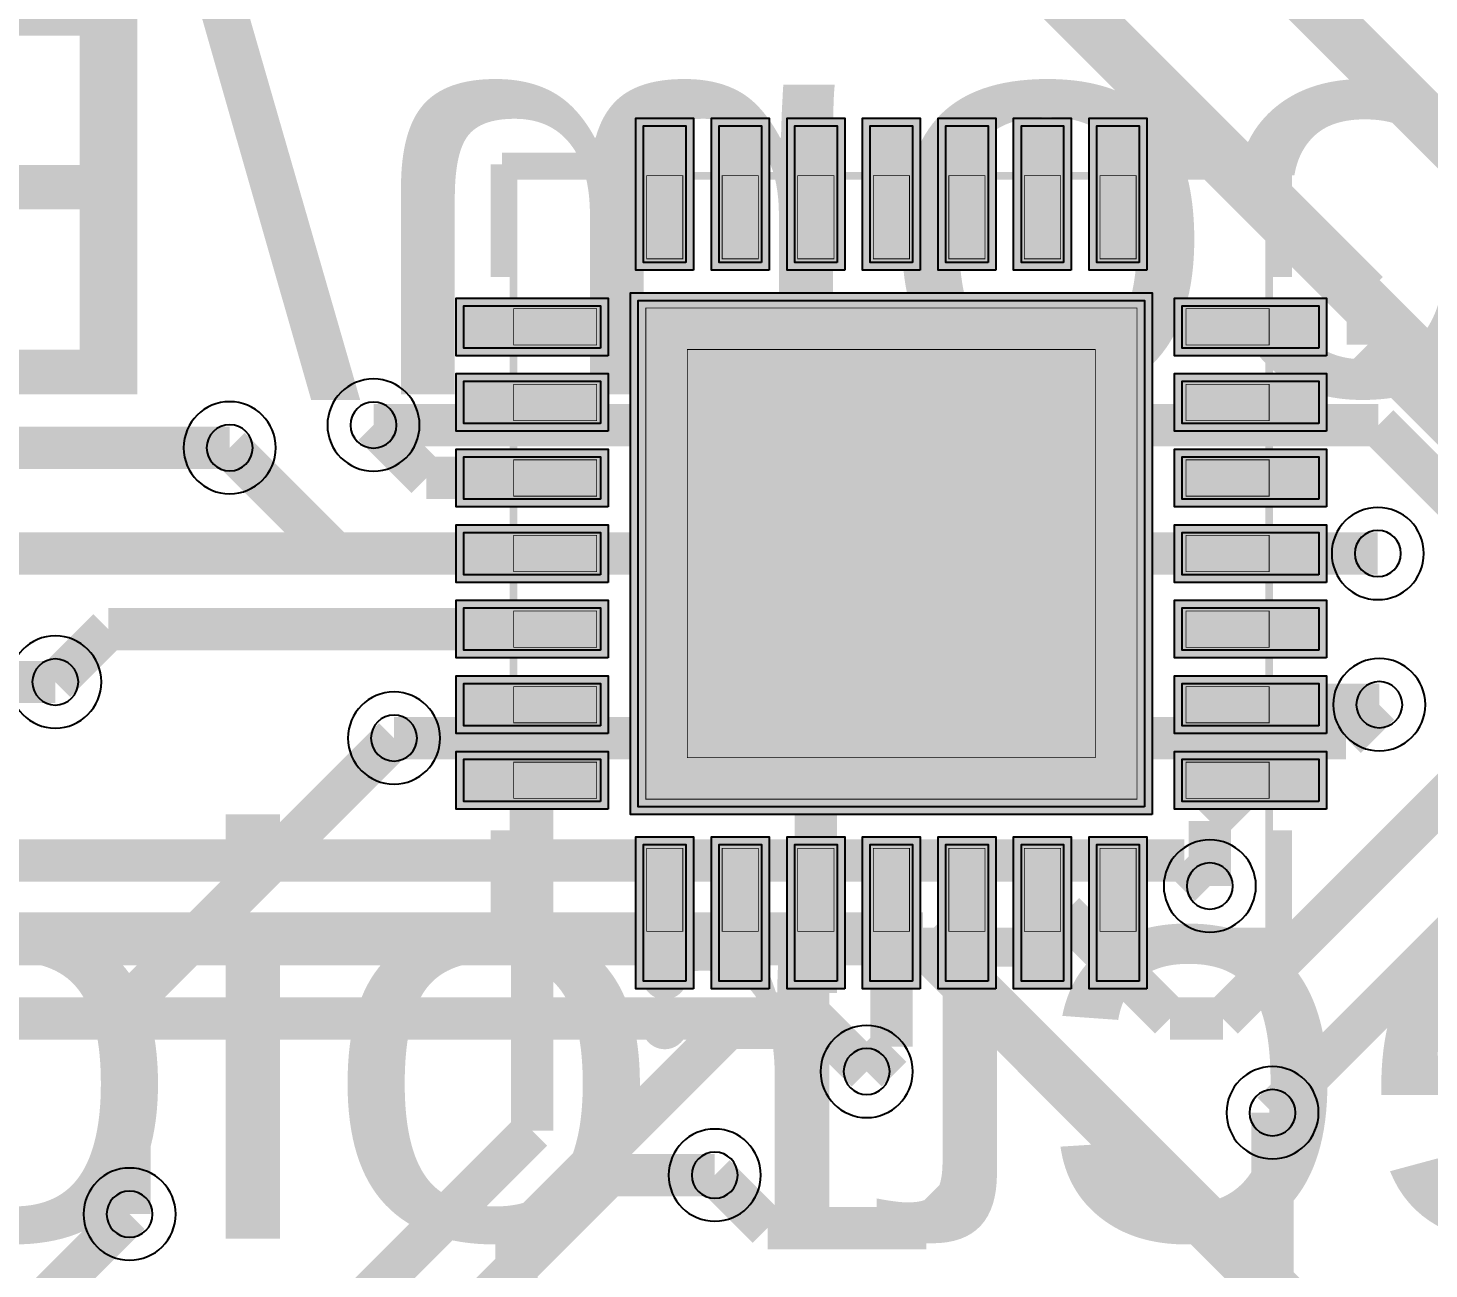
# Model space of a CAD drawing. Header units: millimetres. Extents: x 3.4 to 79.3, y -57 to -2.3.
# Drawn here: x 34.04 to 43.31, y -29.63 to -21.41 of the extents above; entities that cross this region are included whole.
import ezdxf
from ezdxf.enums import TextEntityAlignment as Align

# ---------------------------------------------------------------- set-up
doc = ezdxf.new("R2010")
doc.units = ezdxf.units.MM
doc.header["$MEASUREMENT"] = 0
for name, color, linetype, true_color in [('Bottom-Layer', 7, 'Continuous', 0x0000ff), ('Bottom-Silkscreen-Layer', 7, 'Continuous', 0x66cc33), ('Component-Marking-Layer', 7, 'Continuous', 0x66ffcc), ('Component-Shape-Layer', 7, 'Continuous', 0x00cccc), ('Document-Layer', 7, 'Continuous', 0xffffff), ('Hole-Layer', 7, 'Continuous', 0x222222), ('Multi-Layer', 7, 'Continuous', 0xc0c0c0), ('Pin-Soldering-Layer', 7, 'Continuous', 0xcc9999), ('Top-Layer', 7, 'Continuous', 0xff0000), ('Top-Paste-Mask-Layer', 7, 'Continuous', 0x808080), ('Top-Silkscreen-Layer', 7, 'Continuous', 0xffcc00), ('Top-Solder-Mask-Layer', 7, 'Continuous', 0x800080)]:
    doc.layers.add(name, color=color, linetype=linetype, true_color=true_color)
doc.styles.get("Standard").update_dxf_attribs({"font": 'arial.ttf'})

msp = doc.modelspace()

# ---------------------------------------------------------------- hatches: boundary and pattern name
at = {"layer": 'Component-Marking-Layer'}
msp.add_hatch(color=256, dxfattribs=at).paths.add_polyline_path([(37.1911, -27.392, 1), (37.3111, -27.392, 1)])
msp.add_hatch(color=256, dxfattribs=at).paths.add_polyline_path([(37.1911, -27.392, 1), (37.3111, -27.392, 1)])
at = {"layer": 'Pin-Soldering-Layer'}
for points in [[(38.1311, -22.392), (38.1311, -22.942), (38.3711, -22.942), (38.3711, -22.392)], [(38.1311, -22.392), (38.1311, -22.942), (38.3711, -22.942), (38.3711, -22.392)], [(38.6311, -22.392), (38.6311, -22.942), (38.8711, -22.942), (38.8711, -22.392)], [(38.6311, -22.392), (38.6311, -22.942), (38.8711, -22.942), (38.8711, -22.392)], [(39.1311, -22.392), (39.1311, -22.942), (39.3711, -22.942), (39.3711, -22.392)], [(39.1311, -22.392), (39.1311, -22.942), (39.3711, -22.942), (39.3711, -22.392)], [(39.6311, -22.392), (39.6311, -22.942), (39.8711, -22.942), (39.8711, -22.392)], [(39.6311, -22.392), (39.6311, -22.942), (39.8711, -22.942), (39.8711, -22.392)], [(40.1311, -22.392), (40.1311, -22.942), (40.3711, -22.942), (40.3711, -22.392)], [(40.1311, -22.392), (40.1311, -22.942), (40.3711, -22.942), (40.3711, -22.392)], [(40.6311, -22.392), (40.6311, -22.942), (40.8711, -22.942), (40.8711, -22.392)], [(40.6311, -22.392), (40.6311, -22.942), (40.8711, -22.942), (40.8711, -22.392)], [(41.1311, -22.392), (41.1311, -22.942), (41.3711, -22.942), (41.3711, -22.392)], [(41.1311, -22.392), (41.1311, -22.942), (41.3711, -22.942), (41.3711, -22.392)], [(37.8011, -23.512), (37.8011, -23.272), (37.2511, -23.272), (37.2511, -23.512)], [(37.8011, -23.512), (37.8011, -23.272), (37.2511, -23.272), (37.2511, -23.512)], [(38.1261, -26.517), (38.1261, -23.2671), (41.3761, -23.2671), (41.3761, -26.517)], [(38.1261, -26.517), (38.1261, -23.2671), (41.3761, -23.2671), (41.3761, -26.517)], [(41.7011, -23.512), (41.7011, -23.272), (42.2511, -23.272), (42.2511, -23.512)], [(41.7011, -23.512), (41.7011, -23.272), (42.2511, -23.272), (42.2511, -23.512)], [(37.8011, -24.012), (37.8011, -23.7721), (37.2511, -23.7721), (37.2511, -24.012)], [(37.8011, -24.012), (37.8011, -23.7721), (37.2511, -23.7721), (37.2511, -24.012)], [(41.7011, -24.012), (41.7011, -23.7721), (42.2511, -23.7721), (42.2511, -24.012)], [(41.7011, -24.012), (41.7011, -23.7721), (42.2511, -23.7721), (42.2511, -24.012)], [(37.8011, -24.512), (37.8011, -24.2721), (37.2511, -24.2721), (37.2511, -24.512)], [(37.8011, -24.512), (37.8011, -24.2721), (37.2511, -24.2721), (37.2511, -24.512)], [(41.7011, -24.512), (41.7011, -24.2721), (42.2511, -24.2721), (42.2511, -24.512)], [(41.7011, -24.512), (41.7011, -24.2721), (42.2511, -24.2721), (42.2511, -24.512)], [(37.8011, -25.012), (37.8011, -24.7721), (37.2511, -24.7721), (37.2511, -25.012)], [(37.8011, -25.012), (37.8011, -24.7721), (37.2511, -24.7721), (37.2511, -25.012)], [(41.7011, -25.012), (41.7011, -24.7721), (42.2511, -24.7721), (42.2511, -25.012)], [(41.7011, -25.012), (41.7011, -24.7721), (42.2511, -24.7721), (42.2511, -25.012)], [(37.8011, -25.512), (37.8011, -25.2721), (37.2511, -25.2721), (37.2511, -25.512)], [(37.8011, -25.512), (37.8011, -25.2721), (37.2511, -25.2721), (37.2511, -25.512)], [(41.7011, -25.512), (41.7011, -25.2721), (42.2511, -25.2721), (42.2511, -25.512)], [(41.7011, -25.512), (41.7011, -25.2721), (42.2511, -25.2721), (42.2511, -25.512)], [(37.8011, -26.012), (37.8011, -25.7721), (37.2511, -25.7721), (37.2511, -26.012)], [(37.8011, -26.012), (37.8011, -25.7721), (37.2511, -25.7721), (37.2511, -26.012)], [(41.7011, -26.012), (41.7011, -25.7721), (42.2511, -25.7721), (42.2511, -26.012)], [(41.7011, -26.012), (41.7011, -25.7721), (42.2511, -25.7721), (42.2511, -26.012)], [(37.8011, -26.5121), (37.8011, -26.2721), (37.2511, -26.2721), (37.2511, -26.5121)], [(37.8011, -26.5121), (37.8011, -26.2721), (37.2511, -26.2721), (37.2511, -26.5121)], [(41.7011, -26.5121), (41.7011, -26.2721), (42.2511, -26.2721), (42.2511, -26.5121)], [(41.7011, -26.5121), (41.7011, -26.2721), (42.2511, -26.2721), (42.2511, -26.5121)], [(38.1311, -27.392), (38.1311, -26.8421), (38.3711, -26.8421), (38.3711, -27.392)], [(38.1311, -27.392), (38.1311, -26.8421), (38.3711, -26.8421), (38.3711, -27.392)], [(38.6311, -27.392), (38.6311, -26.8421), (38.8711, -26.8421), (38.8711, -27.392)], [(38.6311, -27.392), (38.6311, -26.8421), (38.8711, -26.8421), (38.8711, -27.392)], [(39.1311, -27.392), (39.1311, -26.8421), (39.3711, -26.8421), (39.3711, -27.392)], [(39.1311, -27.392), (39.1311, -26.8421), (39.3711, -26.8421), (39.3711, -27.392)], [(39.6311, -27.392), (39.6311, -26.8421), (39.8711, -26.8421), (39.8711, -27.392)], [(39.6311, -27.392), (39.6311, -26.8421), (39.8711, -26.8421), (39.8711, -27.392)], [(40.1311, -27.392), (40.1311, -26.8421), (40.3711, -26.8421), (40.3711, -27.392)], [(40.1311, -27.392), (40.1311, -26.8421), (40.3711, -26.8421), (40.3711, -27.392)], [(40.6311, -27.392), (40.6311, -26.8421), (40.8711, -26.8421), (40.8711, -27.392)], [(40.6311, -27.392), (40.6311, -26.8421), (40.8711, -26.8421), (40.8711, -27.392)], [(41.1311, -27.392), (41.1311, -26.8421), (41.3711, -26.8421), (41.3711, -27.392)], [(41.1311, -27.392), (41.1311, -26.8421), (41.3711, -26.8421), (41.3711, -27.392)]]:
    msp.add_hatch(color=256, dxfattribs=at).paths.add_polyline_path(points)
at = {"layer": 'Top-Layer'}
for points in [[(38.3912, -22.9671), (38.1112, -22.9671), (38.1112, -22.0621), (38.3912, -22.0621)], [(38.8911, -22.9671), (38.6111, -22.9671), (38.6111, -22.0621), (38.8911, -22.0621)], [(39.3912, -22.9671), (39.1112, -22.9671), (39.1112, -22.0621), (39.3912, -22.0621)], [(39.8911, -22.9671), (39.6111, -22.9671), (39.6111, -22.0621), (39.8911, -22.0621)], [(40.3912, -22.9671), (40.1112, -22.9671), (40.1112, -22.0621), (40.3912, -22.0621)], [(40.8911, -22.9671), (40.6111, -22.9671), (40.6111, -22.0621), (40.8911, -22.0621)], [(41.3912, -22.9671), (41.1112, -22.9671), (41.1112, -22.0621), (41.3912, -22.0621)], [(37.8261, -23.5319), (36.9211, -23.5319), (36.9211, -23.2519), (37.8261, -23.2519)], [(41.4261, -26.5671), (38.0761, -26.5671), (38.0761, -23.217), (41.4261, -23.217)], [(42.581, -23.5319), (41.676, -23.5319), (41.676, -23.2519), (42.581, -23.2519)], [(37.8261, -24.0321), (36.9211, -24.0321), (36.9211, -23.752), (37.8261, -23.752)], [(42.581, -24.0321), (41.676, -24.0321), (41.676, -23.752), (42.581, -23.752)], [(37.8261, -24.5319), (36.9211, -24.5319), (36.9211, -24.2519), (37.8261, -24.2519)], [(42.581, -24.5319), (41.676, -24.5319), (41.676, -24.2519), (42.581, -24.2519)], [(37.8261, -25.0321), (36.9211, -25.0321), (36.9211, -24.752), (37.8261, -24.752)], [(42.581, -25.0321), (41.676, -25.0321), (41.676, -24.752), (42.581, -24.752)], [(37.8261, -25.5319), (36.9211, -25.5319), (36.9211, -25.2519), (37.8261, -25.2519)], [(42.581, -25.5319), (41.676, -25.5319), (41.676, -25.2519), (42.581, -25.2519)], [(37.8261, -26.0321), (36.9211, -26.0321), (36.9211, -25.752), (37.8261, -25.752)], [(42.581, -26.0321), (41.676, -26.0321), (41.676, -25.752), (42.581, -25.752)], [(37.8261, -26.5319), (36.9211, -26.5319), (36.9211, -26.2519), (37.8261, -26.2519)], [(42.581, -26.5319), (41.676, -26.5319), (41.676, -26.2519), (42.581, -26.2519)], [(38.3912, -27.722), (38.1112, -27.722), (38.1112, -26.817), (38.3912, -26.817)], [(38.8911, -27.722), (38.6111, -27.722), (38.6111, -26.817), (38.8911, -26.817)], [(39.3912, -27.722), (39.1112, -27.722), (39.1112, -26.817), (39.3912, -26.817)], [(39.8911, -27.722), (39.6111, -27.722), (39.6111, -26.817), (39.8911, -26.817)], [(40.3912, -27.722), (40.1112, -27.722), (40.1112, -26.817), (40.3912, -26.817)], [(40.8911, -27.722), (40.6111, -27.722), (40.6111, -26.817), (40.8911, -26.817)], [(41.3912, -27.722), (41.1112, -27.722), (41.1112, -26.817), (41.3912, -26.817)]]:
    msp.add_hatch(color=256, dxfattribs=at).paths.add_polyline_path(points)
at = {"layer": 'Top-Paste-Mask-Layer'}
for points in [[(38.1112, -22.9671), (38.1112, -22.0621), (38.3912, -22.0621), (38.3912, -22.9671)], [(38.1112, -22.9671), (38.1112, -22.0621), (38.3912, -22.0621), (38.3912, -22.9671)], [(38.6111, -22.9671), (38.6111, -22.0621), (38.8911, -22.0621), (38.8911, -22.9671)], [(38.6111, -22.9671), (38.6111, -22.0621), (38.8911, -22.0621), (38.8911, -22.9671)], [(39.1112, -22.9671), (39.1112, -22.0621), (39.3912, -22.0621), (39.3912, -22.9671)], [(39.1112, -22.9671), (39.1112, -22.0621), (39.3912, -22.0621), (39.3912, -22.9671)], [(39.6111, -22.9671), (39.6111, -22.0621), (39.8911, -22.0621), (39.8911, -22.9671)], [(39.6111, -22.9671), (39.6111, -22.0621), (39.8911, -22.0621), (39.8911, -22.9671)], [(40.1112, -22.9671), (40.1112, -22.0621), (40.3912, -22.0621), (40.3912, -22.9671)], [(40.1112, -22.9671), (40.1112, -22.0621), (40.3912, -22.0621), (40.3912, -22.9671)], [(40.6111, -22.9671), (40.6111, -22.0621), (40.8911, -22.0621), (40.8911, -22.9671)], [(40.6111, -22.9671), (40.6111, -22.0621), (40.8911, -22.0621), (40.8911, -22.9671)], [(41.1112, -22.9671), (41.1112, -22.0621), (41.3912, -22.0621), (41.3912, -22.9671)], [(41.1112, -22.9671), (41.1112, -22.0621), (41.3912, -22.0621), (41.3912, -22.9671)], [(36.9211, -23.5319), (36.9211, -23.2519), (37.8261, -23.2519), (37.8261, -23.5319)], [(36.9211, -23.5319), (36.9211, -23.2519), (37.8261, -23.2519), (37.8261, -23.5319)], [(41.676, -23.5319), (41.676, -23.2519), (42.581, -23.2519), (42.581, -23.5319)], [(41.676, -23.5319), (41.676, -23.2519), (42.581, -23.2519), (42.581, -23.5319)], [(38.4011, -26.242), (38.4011, -23.542), (41.1011, -23.542), (41.1011, -26.242)], [(38.4011, -26.242), (38.4011, -23.542), (41.1011, -23.542), (41.1011, -26.242)], [(36.9211, -24.032), (36.9211, -23.752), (37.8261, -23.752), (37.8261, -24.032)], [(36.9211, -24.032), (36.9211, -23.752), (37.8261, -23.752), (37.8261, -24.032)], [(41.676, -24.032), (41.676, -23.752), (42.581, -23.752), (42.581, -24.032)], [(41.676, -24.032), (41.676, -23.752), (42.581, -23.752), (42.581, -24.032)], [(36.9211, -24.5319), (36.9211, -24.2519), (37.8261, -24.2519), (37.8261, -24.5319)], [(36.9211, -24.5319), (36.9211, -24.2519), (37.8261, -24.2519), (37.8261, -24.5319)], [(41.676, -24.5319), (41.676, -24.2519), (42.581, -24.2519), (42.581, -24.5319)], [(41.676, -24.5319), (41.676, -24.2519), (42.581, -24.2519), (42.581, -24.5319)], [(36.9211, -25.032), (36.9211, -24.752), (37.8261, -24.752), (37.8261, -25.032)], [(36.9211, -25.032), (36.9211, -24.752), (37.8261, -24.752), (37.8261, -25.032)], [(41.676, -25.032), (41.676, -24.752), (42.581, -24.752), (42.581, -25.032)], [(41.676, -25.032), (41.676, -24.752), (42.581, -24.752), (42.581, -25.032)], [(36.9211, -25.5319), (36.9211, -25.2519), (37.8261, -25.2519), (37.8261, -25.5319)], [(36.9211, -25.5319), (36.9211, -25.2519), (37.8261, -25.2519), (37.8261, -25.5319)], [(41.676, -25.5319), (41.676, -25.2519), (42.581, -25.2519), (42.581, -25.5319)], [(41.676, -25.5319), (41.676, -25.2519), (42.581, -25.2519), (42.581, -25.5319)], [(36.9211, -26.032), (36.9211, -25.752), (37.8261, -25.752), (37.8261, -26.032)], [(36.9211, -26.032), (36.9211, -25.752), (37.8261, -25.752), (37.8261, -26.032)], [(41.676, -26.032), (41.676, -25.752), (42.581, -25.752), (42.581, -26.032)], [(41.676, -26.032), (41.676, -25.752), (42.581, -25.752), (42.581, -26.032)], [(36.9211, -26.5319), (36.9211, -26.2519), (37.8261, -26.2519), (37.8261, -26.5319)], [(36.9211, -26.5319), (36.9211, -26.2519), (37.8261, -26.2519), (37.8261, -26.5319)], [(41.676, -26.5319), (41.676, -26.2519), (42.581, -26.2519), (42.581, -26.5319)], [(41.676, -26.5319), (41.676, -26.2519), (42.581, -26.2519), (42.581, -26.5319)], [(38.1112, -27.722), (38.1112, -26.817), (38.3912, -26.817), (38.3912, -27.722)], [(38.1112, -27.722), (38.1112, -26.817), (38.3912, -26.817), (38.3912, -27.722)], [(38.6111, -27.722), (38.6111, -26.817), (38.8911, -26.817), (38.8911, -27.722)], [(38.6111, -27.722), (38.6111, -26.817), (38.8911, -26.817), (38.8911, -27.722)], [(39.1112, -27.722), (39.1112, -26.817), (39.3912, -26.817), (39.3912, -27.722)], [(39.1112, -27.722), (39.1112, -26.817), (39.3912, -26.817), (39.3912, -27.722)], [(39.6111, -27.722), (39.6111, -26.817), (39.8911, -26.817), (39.8911, -27.722)], [(39.6111, -27.722), (39.6111, -26.817), (39.8911, -26.817), (39.8911, -27.722)], [(40.1112, -27.722), (40.1112, -26.817), (40.3912, -26.817), (40.3912, -27.722)], [(40.1112, -27.722), (40.1112, -26.817), (40.3912, -26.817), (40.3912, -27.722)], [(40.6111, -27.722), (40.6111, -26.817), (40.8911, -26.817), (40.8911, -27.722)], [(40.6111, -27.722), (40.6111, -26.817), (40.8911, -26.817), (40.8911, -27.722)], [(41.1112, -27.722), (41.1112, -26.817), (41.3912, -26.817), (41.3912, -27.722)], [(41.1112, -27.722), (41.1112, -26.817), (41.3912, -26.817), (41.3912, -27.722)]]:
    msp.add_hatch(color=256, dxfattribs=at).paths.add_polyline_path(points)
at = {"layer": 'Top-Solder-Mask-Layer'}
for points in [[(38.442, -23.0179), (38.0604, -23.0179), (38.0604, -22.0113), (38.442, -22.0113)], [(38.9419, -23.0179), (38.5603, -23.0179), (38.5603, -22.0113), (38.9419, -22.0113)], [(39.442, -23.0179), (39.0604, -23.0179), (39.0604, -22.0113), (39.442, -22.0113)], [(39.9419, -23.0179), (39.5603, -23.0179), (39.5603, -22.0113), (39.9419, -22.0113)], [(40.442, -23.0179), (40.0604, -23.0179), (40.0604, -22.0113), (40.442, -22.0113)], [(40.9419, -23.0179), (40.5603, -23.0179), (40.5603, -22.0113), (40.9419, -22.0113)], [(41.442, -23.0179), (41.0604, -23.0179), (41.0604, -22.0113), (41.442, -22.0113)], [(41.4769, -26.6179), (38.0253, -26.6179), (38.0253, -23.1662), (41.4769, -23.1662)], [(37.8769, -23.5827), (36.8703, -23.5827), (36.8703, -23.2011), (37.8769, -23.2011)], [(42.6318, -23.5827), (41.6252, -23.5827), (41.6252, -23.2011), (42.6318, -23.2011)], [(37.8769, -24.0829), (36.8703, -24.0829), (36.8703, -23.7012), (37.8769, -23.7012)], [(42.6318, -24.0829), (41.6252, -24.0829), (41.6252, -23.7012), (42.6318, -23.7012)], [(37.8769, -24.5827), (36.8703, -24.5827), (36.8703, -24.2011), (37.8769, -24.2011)], [(42.6318, -24.5827), (41.6252, -24.5827), (41.6252, -24.2011), (42.6318, -24.2011)], [(37.8769, -25.0829), (36.8703, -25.0829), (36.8703, -24.7012), (37.8769, -24.7012)], [(42.6318, -25.0829), (41.6252, -25.0829), (41.6252, -24.7012), (42.6318, -24.7012)], [(37.8769, -25.5827), (36.8703, -25.5827), (36.8703, -25.2011), (37.8769, -25.2011)], [(42.6318, -25.5827), (41.6252, -25.5827), (41.6252, -25.2011), (42.6318, -25.2011)], [(37.8769, -26.0829), (36.8703, -26.0829), (36.8703, -25.7012), (37.8769, -25.7012)], [(42.6318, -26.0829), (41.6252, -26.0829), (41.6252, -25.7012), (42.6318, -25.7012)], [(37.8769, -26.5827), (36.8703, -26.5827), (36.8703, -26.2011), (37.8769, -26.2011)], [(42.6318, -26.5827), (41.6252, -26.5827), (41.6252, -26.2011), (42.6318, -26.2011)], [(38.442, -27.7728), (38.0604, -27.7728), (38.0604, -26.7662), (38.442, -26.7662)], [(38.9419, -27.7728), (38.5603, -27.7728), (38.5603, -26.7662), (38.9419, -26.7662)], [(39.442, -27.7728), (39.0604, -27.7728), (39.0604, -26.7662), (39.442, -26.7662)], [(39.9419, -27.7728), (39.5603, -27.7728), (39.5603, -26.7662), (39.9419, -26.7662)], [(40.442, -27.7728), (40.0604, -27.7728), (40.0604, -26.7662), (40.442, -26.7662)], [(40.9419, -27.7728), (40.5603, -27.7728), (40.5603, -26.7662), (40.9419, -26.7662)], [(41.442, -27.7728), (41.0604, -27.7728), (41.0604, -26.7662), (41.442, -26.7662)]]:
    msp.add_hatch(color=256, dxfattribs=at).paths.add_polyline_path(points)

# ---------------------------------------------------------------- linework, layer by layer
at = {"layer": 'Bottom-Layer'}
for points, const_width in [([(49.5502, -29.8981), (32.512, -12.8599)], 0.35), ([(49.9002, -28.6281), (35.052, -13.7799)], 0.35), ([(36.3236, -24.0419), (42.9736, -24.0419)], 0.28), ([(42.9736, -24.0419), (43.6736, -24.7419)], 0.28), ([(29.4218, -24.192), (35.3718, -24.192)], 0.28), ([(31.0703, -24.892), (42.9703, -24.892)], 0.28), ([(31.7677, -25.7419), (34.2177, -25.7419)], 0.28), ([(42.7593, -26.1131), (42.9803, -25.892)], 0.28), ([(36.4593, -26.1131), (42.7593, -26.1131)], 0.28), ([(31.8765, -26.9241), (41.6907, -26.9241)], 0.28), ([(41.6907, -26.9241), (41.8586, -27.0919)], 0.28), ([(43.6736, -27.1919), (42.2736, -28.5919)], 0.28), ([(27.3593, -27.441), (39.9593, -27.441)], 0.35), ([(39.9593, -27.441), (53.2593, -40.741)], 0.35), ([(26.9874, -27.9695), (39.2374, -27.9695)], 0.28), ([(39.2374, -27.9695), (39.5874, -28.3195)], 0.28), ([(31.932, -34.955), (37.882, -29.005)], 0.28), ([(37.882, -29.005), (38.582, -29.005)], 0.28), ([(30.5093, -33.4631), (34.7093, -29.2631)], 0.28)]:
    msp.add_lwpolyline(points, dxfattribs=dict(at, const_width=const_width))
at = {"layer": 'Component-Marking-Layer', "const_width": 0.129}
msp.add_lwpolyline([(37.1911, -27.392, 1), (37.3111, -27.392), (37.3111, -27.392, 1), (37.1911, -27.392)], format="xyb", dxfattribs=at)
msp.add_lwpolyline([(37.1911, -27.392, 1), (37.3111, -27.392), (37.3111, -27.392, 1), (37.1911, -27.392)], format="xyb", dxfattribs=at)
at = {"layer": 'Component-Shape-Layer', "const_width": 0.0508}
msp.add_lwpolyline([(37.2511, -27.392), (37.2511, -22.392), (42.2511, -22.392), (42.2511, -27.392)], close=True, dxfattribs=at)
msp.add_lwpolyline([(37.2511, -27.392), (37.2511, -22.392), (42.2511, -22.392), (42.2511, -27.392)], close=True, dxfattribs=at)
at = {"layer": 'Document-Layer', "const_width": 0.15}
msp.add_lwpolyline([(38.1763, -27.6922, 1), (38.3261, -27.6922), (38.3261, -27.6922, 1), (38.1763, -27.6922)], format="xyb", dxfattribs=at)
msp.add_lwpolyline([(38.1763, -27.6922, 1), (38.3261, -27.6922), (38.3261, -27.6922, 1), (38.1763, -27.6922)], format="xyb", dxfattribs=at)
at = {"layer": 'Hole-Layer'}
for points in [[(36.1711, -24.0419, 1), (36.4761, -24.0419, 1)], [(35.2193, -24.192, 1), (35.5243, -24.192, 1)], [(42.8178, -24.892, 1), (43.1228, -24.892, 1)], [(34.0652, -25.7419, 1), (34.3702, -25.7419, 1)], [(42.8278, -25.892, 1), (43.1328, -25.892, 1)], [(36.3068, -26.1131, 1), (36.6118, -26.1131, 1)], [(41.7061, -27.0919, 1), (42.0111, -27.0919, 1)], [(39.4349, -28.3195, 1), (39.7399, -28.3195, 1)], [(42.1211, -28.5919, 1), (42.4261, -28.5919, 1)], [(38.4295, -29.005, 1), (38.7345, -29.005, 1)], [(34.5568, -29.2631, 1), (34.8618, -29.2631, 1)]]:
    msp.add_lwpolyline(points, format="xyb", close=True, dxfattribs=at)
at = {"layer": 'Multi-Layer'}
for points in [[(36.0186, -24.0419, 1), (36.6286, -24.0419, 1)], [(35.0668, -24.192, 1), (35.6768, -24.192, 1)], [(42.6653, -24.892, 1), (43.2753, -24.892, 1)], [(33.9127, -25.7419, 1), (34.5227, -25.7419, 1)], [(42.6753, -25.892, 1), (43.2853, -25.892, 1)], [(36.1543, -26.1131, 1), (36.7643, -26.1131, 1)], [(41.5536, -27.0919, 1), (42.1636, -27.0919, 1)], [(39.2824, -28.3195, 1), (39.8924, -28.3195, 1)], [(41.9686, -28.5919, 1), (42.5786, -28.5919, 1)], [(38.277, -29.005, 1), (38.887, -29.005, 1)], [(34.4043, -29.2631, 1), (35.0143, -29.2631, 1)]]:
    msp.add_lwpolyline(points, format="xyb", close=True, dxfattribs=at)
at = {"layer": 'Pin-Soldering-Layer', "const_width": 0.00508}
for points in [[(38.1311, -22.392), (38.1311, -22.942), (38.3711, -22.942), (38.3711, -22.392)], [(38.1311, -22.392), (38.1311, -22.942), (38.3711, -22.942), (38.3711, -22.392)], [(38.6311, -22.392), (38.6311, -22.942), (38.8711, -22.942), (38.8711, -22.392)], [(38.6311, -22.392), (38.6311, -22.942), (38.8711, -22.942), (38.8711, -22.392)], [(39.1311, -22.392), (39.1311, -22.942), (39.3711, -22.942), (39.3711, -22.392)], [(39.1311, -22.392), (39.1311, -22.942), (39.3711, -22.942), (39.3711, -22.392)], [(39.6311, -22.392), (39.6311, -22.942), (39.8711, -22.942), (39.8711, -22.392)], [(39.6311, -22.392), (39.6311, -22.942), (39.8711, -22.942), (39.8711, -22.392)], [(40.1311, -22.392), (40.1311, -22.942), (40.3711, -22.942), (40.3711, -22.392)], [(40.1311, -22.392), (40.1311, -22.942), (40.3711, -22.942), (40.3711, -22.392)], [(40.6311, -22.392), (40.6311, -22.942), (40.8711, -22.942), (40.8711, -22.392)], [(40.6311, -22.392), (40.6311, -22.942), (40.8711, -22.942), (40.8711, -22.392)], [(41.1311, -22.392), (41.1311, -22.942), (41.3711, -22.942), (41.3711, -22.392)], [(41.1311, -22.392), (41.1311, -22.942), (41.3711, -22.942), (41.3711, -22.392)], [(37.8011, -23.512), (37.8011, -23.272), (37.2511, -23.272), (37.2511, -23.512)], [(37.8011, -23.512), (37.8011, -23.272), (37.2511, -23.272), (37.2511, -23.512)], [(38.1261, -26.517), (38.1261, -23.2671), (41.3761, -23.2671), (41.3761, -26.517)], [(38.1261, -26.517), (38.1261, -23.2671), (41.3761, -23.2671), (41.3761, -26.517)], [(41.7011, -23.512), (41.7011, -23.272), (42.2511, -23.272), (42.2511, -23.512)], [(41.7011, -23.512), (41.7011, -23.272), (42.2511, -23.272), (42.2511, -23.512)], [(37.8011, -24.012), (37.8011, -23.7721), (37.2511, -23.7721), (37.2511, -24.012)], [(37.8011, -24.012), (37.8011, -23.7721), (37.2511, -23.7721), (37.2511, -24.012)], [(41.7011, -24.012), (41.7011, -23.7721), (42.2511, -23.7721), (42.2511, -24.012)], [(41.7011, -24.012), (41.7011, -23.7721), (42.2511, -23.7721), (42.2511, -24.012)], [(37.8011, -24.512), (37.8011, -24.2721), (37.2511, -24.2721), (37.2511, -24.512)], [(37.8011, -24.512), (37.8011, -24.2721), (37.2511, -24.2721), (37.2511, -24.512)], [(41.7011, -24.512), (41.7011, -24.2721), (42.2511, -24.2721), (42.2511, -24.512)], [(41.7011, -24.512), (41.7011, -24.2721), (42.2511, -24.2721), (42.2511, -24.512)], [(37.8011, -25.012), (37.8011, -24.7721), (37.2511, -24.7721), (37.2511, -25.012)], [(37.8011, -25.012), (37.8011, -24.7721), (37.2511, -24.7721), (37.2511, -25.012)], [(41.7011, -25.012), (41.7011, -24.7721), (42.2511, -24.7721), (42.2511, -25.012)], [(41.7011, -25.012), (41.7011, -24.7721), (42.2511, -24.7721), (42.2511, -25.012)], [(37.8011, -25.512), (37.8011, -25.2721), (37.2511, -25.2721), (37.2511, -25.512)], [(37.8011, -25.512), (37.8011, -25.2721), (37.2511, -25.2721), (37.2511, -25.512)], [(41.7011, -25.512), (41.7011, -25.2721), (42.2511, -25.2721), (42.2511, -25.512)], [(41.7011, -25.512), (41.7011, -25.2721), (42.2511, -25.2721), (42.2511, -25.512)], [(37.8011, -26.012), (37.8011, -25.7721), (37.2511, -25.7721), (37.2511, -26.012)], [(37.8011, -26.012), (37.8011, -25.7721), (37.2511, -25.7721), (37.2511, -26.012)], [(41.7011, -26.012), (41.7011, -25.7721), (42.2511, -25.7721), (42.2511, -26.012)], [(41.7011, -26.012), (41.7011, -25.7721), (42.2511, -25.7721), (42.2511, -26.012)], [(37.8011, -26.5121), (37.8011, -26.2721), (37.2511, -26.2721), (37.2511, -26.5121)], [(37.8011, -26.5121), (37.8011, -26.2721), (37.2511, -26.2721), (37.2511, -26.5121)], [(41.7011, -26.5121), (41.7011, -26.2721), (42.2511, -26.2721), (42.2511, -26.5121)], [(41.7011, -26.5121), (41.7011, -26.2721), (42.2511, -26.2721), (42.2511, -26.5121)], [(38.1311, -27.392), (38.1311, -26.8421), (38.3711, -26.8421), (38.3711, -27.392)], [(38.1311, -27.392), (38.1311, -26.8421), (38.3711, -26.8421), (38.3711, -27.392)], [(38.6311, -27.392), (38.6311, -26.8421), (38.8711, -26.8421), (38.8711, -27.392)], [(38.6311, -27.392), (38.6311, -26.8421), (38.8711, -26.8421), (38.8711, -27.392)], [(39.1311, -27.392), (39.1311, -26.8421), (39.3711, -26.8421), (39.3711, -27.392)], [(39.1311, -27.392), (39.1311, -26.8421), (39.3711, -26.8421), (39.3711, -27.392)], [(39.6311, -27.392), (39.6311, -26.8421), (39.8711, -26.8421), (39.8711, -27.392)], [(39.6311, -27.392), (39.6311, -26.8421), (39.8711, -26.8421), (39.8711, -27.392)], [(40.1311, -27.392), (40.1311, -26.8421), (40.3711, -26.8421), (40.3711, -27.392)], [(40.1311, -27.392), (40.1311, -26.8421), (40.3711, -26.8421), (40.3711, -27.392)], [(40.6311, -27.392), (40.6311, -26.8421), (40.8711, -26.8421), (40.8711, -27.392)], [(40.6311, -27.392), (40.6311, -26.8421), (40.8711, -26.8421), (40.8711, -27.392)], [(41.1311, -27.392), (41.1311, -26.8421), (41.3711, -26.8421), (41.3711, -27.392)], [(41.1311, -27.392), (41.1311, -26.8421), (41.3711, -26.8421), (41.3711, -27.392)]]:
    msp.add_lwpolyline(points, close=True, dxfattribs=at)
at = {"layer": 'Top-Layer', "const_width": 0.28}
for points in [[(38.3541, -18.6106), (42.9041, -23.1606)], [(42.9041, -23.1606), (42.9041, -23.5106)], [(42.9041, -23.5106), (43.9541, -24.5606)], [(36.6736, -24.3919), (36.3236, -24.0419)], [(35.3718, -24.192), (36.0718, -24.892)], [(37.3736, -24.3919), (36.6736, -24.3919)], [(36.0718, -24.892), (37.3736, -24.892)], [(39.2512, -25.3919), (39.7511, -24.892)], [(42.9703, -24.892), (42.1285, -24.892)], [(34.2177, -25.7419), (34.5677, -25.3919)], [(34.5677, -25.3919), (37.3736, -25.3919)], [(39.2512, -27.2695), (39.2512, -25.3919)], [(42.9803, -25.892), (42.1285, -25.892)], [(43.9541, -25.9606), (41.9452, -27.9695)], [(34.7093, -27.8631), (36.4593, -26.1131)], [(37.3736, -26.3919), (37.3736, -28.7117)], [(41.8586, -26.6618), (42.1285, -26.3919)], [(41.8586, -27.0919), (41.8586, -26.6618)], [(39.2512, -27.7997), (39.2512, -27.2695)], [(39.7511, -28.1558), (39.7511, -27.2695)], [(40.2512, -29.0858), (40.2512, -27.2695)], [(40.8952, -27.2695), (40.7511, -27.2695)], [(41.2452, -27.6195), (40.8952, -27.2695)], [(41.2452, -27.6195), (41.2512, -27.2695)], [(41.5952, -27.9695), (41.2452, -27.6195)], [(34.7093, -29.2631), (34.7093, -27.8631)], [(39.0209, -28.0301), (39.2512, -27.7997)], [(37.2709, -29.4301), (38.6709, -28.0301)], [(38.6709, -28.0301), (39.0209, -28.0301)], [(41.9452, -27.9695), (41.5952, -27.9695)], [(39.5874, -28.3195), (39.7511, -28.1558)], [(42.2736, -28.5919), (42.2736, -30.5447)], [(37.3736, -28.7117), (35.2243, -30.8611)], [(38.582, -29.005), (38.932, -29.355)], [(39.982, -29.355), (40.2512, -29.0858)], [(37.2709, -31.8801), (37.2709, -29.4301)], [(38.932, -29.355), (39.982, -29.355)]]:
    msp.add_lwpolyline(points, dxfattribs=at)
at = {"layer": 'Top-Layer'}
for points in [[(38.3912, -22.9671), (38.1112, -22.9671), (38.1112, -22.0621), (38.3912, -22.0621)], [(38.8911, -22.9671), (38.6111, -22.9671), (38.6111, -22.0621), (38.8911, -22.0621)], [(39.3912, -22.9671), (39.1112, -22.9671), (39.1112, -22.0621), (39.3912, -22.0621)], [(39.8911, -22.9671), (39.6111, -22.9671), (39.6111, -22.0621), (39.8911, -22.0621)], [(40.3912, -22.9671), (40.1112, -22.9671), (40.1112, -22.0621), (40.3912, -22.0621)], [(40.8911, -22.9671), (40.6111, -22.9671), (40.6111, -22.0621), (40.8911, -22.0621)], [(41.3912, -22.9671), (41.1112, -22.9671), (41.1112, -22.0621), (41.3912, -22.0621)], [(37.8261, -23.5319), (36.9211, -23.5319), (36.9211, -23.2519), (37.8261, -23.2519)], [(41.4261, -26.5671), (38.0761, -26.5671), (38.0761, -23.217), (41.4261, -23.217)], [(42.581, -23.5319), (41.676, -23.5319), (41.676, -23.2519), (42.581, -23.2519)], [(37.8261, -24.0321), (36.9211, -24.0321), (36.9211, -23.752), (37.8261, -23.752)], [(42.581, -24.0321), (41.676, -24.0321), (41.676, -23.752), (42.581, -23.752)], [(37.8261, -24.5319), (36.9211, -24.5319), (36.9211, -24.2519), (37.8261, -24.2519)], [(42.581, -24.5319), (41.676, -24.5319), (41.676, -24.2519), (42.581, -24.2519)], [(37.8261, -25.0321), (36.9211, -25.0321), (36.9211, -24.752), (37.8261, -24.752)], [(42.581, -25.0321), (41.676, -25.0321), (41.676, -24.752), (42.581, -24.752)], [(37.8261, -25.5319), (36.9211, -25.5319), (36.9211, -25.2519), (37.8261, -25.2519)], [(42.581, -25.5319), (41.676, -25.5319), (41.676, -25.2519), (42.581, -25.2519)], [(37.8261, -26.0321), (36.9211, -26.0321), (36.9211, -25.752), (37.8261, -25.752)], [(42.581, -26.0321), (41.676, -26.0321), (41.676, -25.752), (42.581, -25.752)], [(37.8261, -26.5319), (36.9211, -26.5319), (36.9211, -26.2519), (37.8261, -26.2519)], [(42.581, -26.5319), (41.676, -26.5319), (41.676, -26.2519), (42.581, -26.2519)], [(38.3912, -27.722), (38.1112, -27.722), (38.1112, -26.817), (38.3912, -26.817)], [(38.8911, -27.722), (38.6111, -27.722), (38.6111, -26.817), (38.8911, -26.817)], [(39.3912, -27.722), (39.1112, -27.722), (39.1112, -26.817), (39.3912, -26.817)], [(39.8911, -27.722), (39.6111, -27.722), (39.6111, -26.817), (39.8911, -26.817)], [(40.3912, -27.722), (40.1112, -27.722), (40.1112, -26.817), (40.3912, -26.817)], [(40.8911, -27.722), (40.6111, -27.722), (40.6111, -26.817), (40.8911, -26.817)], [(41.3912, -27.722), (41.1112, -27.722), (41.1112, -26.817), (41.3912, -26.817)]]:
    msp.add_lwpolyline(points, close=True, dxfattribs=at)
at = {"layer": 'Top-Paste-Mask-Layer', "const_width": 0.00508}
for points in [[(38.1112, -22.9671), (38.1112, -22.0621), (38.3912, -22.0621), (38.3912, -22.9671)], [(38.1112, -22.9671), (38.1112, -22.0621), (38.3912, -22.0621), (38.3912, -22.9671)], [(38.6111, -22.9671), (38.6111, -22.0621), (38.8911, -22.0621), (38.8911, -22.9671)], [(38.6111, -22.9671), (38.6111, -22.0621), (38.8911, -22.0621), (38.8911, -22.9671)], [(39.1112, -22.9671), (39.1112, -22.0621), (39.3912, -22.0621), (39.3912, -22.9671)], [(39.1112, -22.9671), (39.1112, -22.0621), (39.3912, -22.0621), (39.3912, -22.9671)], [(39.6111, -22.9671), (39.6111, -22.0621), (39.8911, -22.0621), (39.8911, -22.9671)], [(39.6111, -22.9671), (39.6111, -22.0621), (39.8911, -22.0621), (39.8911, -22.9671)], [(40.1112, -22.9671), (40.1112, -22.0621), (40.3912, -22.0621), (40.3912, -22.9671)], [(40.1112, -22.9671), (40.1112, -22.0621), (40.3912, -22.0621), (40.3912, -22.9671)], [(40.6111, -22.9671), (40.6111, -22.0621), (40.8911, -22.0621), (40.8911, -22.9671)], [(40.6111, -22.9671), (40.6111, -22.0621), (40.8911, -22.0621), (40.8911, -22.9671)], [(41.1112, -22.9671), (41.1112, -22.0621), (41.3912, -22.0621), (41.3912, -22.9671)], [(41.1112, -22.9671), (41.1112, -22.0621), (41.3912, -22.0621), (41.3912, -22.9671)], [(36.9211, -23.5319), (36.9211, -23.2519), (37.8261, -23.2519), (37.8261, -23.5319)], [(36.9211, -23.5319), (36.9211, -23.2519), (37.8261, -23.2519), (37.8261, -23.5319)], [(41.676, -23.5319), (41.676, -23.2519), (42.581, -23.2519), (42.581, -23.5319)], [(41.676, -23.5319), (41.676, -23.2519), (42.581, -23.2519), (42.581, -23.5319)], [(38.4011, -26.242), (38.4011, -23.542), (41.1011, -23.542), (41.1011, -26.242)], [(38.4011, -26.242), (38.4011, -23.542), (41.1011, -23.542), (41.1011, -26.242)], [(36.9211, -24.032), (36.9211, -23.752), (37.8261, -23.752), (37.8261, -24.032)], [(36.9211, -24.032), (36.9211, -23.752), (37.8261, -23.752), (37.8261, -24.032)], [(41.676, -24.032), (41.676, -23.752), (42.581, -23.752), (42.581, -24.032)], [(41.676, -24.032), (41.676, -23.752), (42.581, -23.752), (42.581, -24.032)], [(36.9211, -24.5319), (36.9211, -24.2519), (37.8261, -24.2519), (37.8261, -24.5319)], [(36.9211, -24.5319), (36.9211, -24.2519), (37.8261, -24.2519), (37.8261, -24.5319)], [(41.676, -24.5319), (41.676, -24.2519), (42.581, -24.2519), (42.581, -24.5319)], [(41.676, -24.5319), (41.676, -24.2519), (42.581, -24.2519), (42.581, -24.5319)], [(36.9211, -25.032), (36.9211, -24.752), (37.8261, -24.752), (37.8261, -25.032)], [(36.9211, -25.032), (36.9211, -24.752), (37.8261, -24.752), (37.8261, -25.032)], [(41.676, -25.032), (41.676, -24.752), (42.581, -24.752), (42.581, -25.032)], [(41.676, -25.032), (41.676, -24.752), (42.581, -24.752), (42.581, -25.032)], [(36.9211, -25.5319), (36.9211, -25.2519), (37.8261, -25.2519), (37.8261, -25.5319)], [(36.9211, -25.5319), (36.9211, -25.2519), (37.8261, -25.2519), (37.8261, -25.5319)], [(41.676, -25.5319), (41.676, -25.2519), (42.581, -25.2519), (42.581, -25.5319)], [(41.676, -25.5319), (41.676, -25.2519), (42.581, -25.2519), (42.581, -25.5319)], [(36.9211, -26.032), (36.9211, -25.752), (37.8261, -25.752), (37.8261, -26.032)], [(36.9211, -26.032), (36.9211, -25.752), (37.8261, -25.752), (37.8261, -26.032)], [(41.676, -26.032), (41.676, -25.752), (42.581, -25.752), (42.581, -26.032)], [(41.676, -26.032), (41.676, -25.752), (42.581, -25.752), (42.581, -26.032)], [(36.9211, -26.5319), (36.9211, -26.2519), (37.8261, -26.2519), (37.8261, -26.5319)], [(36.9211, -26.5319), (36.9211, -26.2519), (37.8261, -26.2519), (37.8261, -26.5319)], [(41.676, -26.5319), (41.676, -26.2519), (42.581, -26.2519), (42.581, -26.5319)], [(41.676, -26.5319), (41.676, -26.2519), (42.581, -26.2519), (42.581, -26.5319)], [(38.1112, -27.722), (38.1112, -26.817), (38.3912, -26.817), (38.3912, -27.722)], [(38.1112, -27.722), (38.1112, -26.817), (38.3912, -26.817), (38.3912, -27.722)], [(38.6111, -27.722), (38.6111, -26.817), (38.8911, -26.817), (38.8911, -27.722)], [(38.6111, -27.722), (38.6111, -26.817), (38.8911, -26.817), (38.8911, -27.722)], [(39.1112, -27.722), (39.1112, -26.817), (39.3912, -26.817), (39.3912, -27.722)], [(39.1112, -27.722), (39.1112, -26.817), (39.3912, -26.817), (39.3912, -27.722)], [(39.6111, -27.722), (39.6111, -26.817), (39.8911, -26.817), (39.8911, -27.722)], [(39.6111, -27.722), (39.6111, -26.817), (39.8911, -26.817), (39.8911, -27.722)], [(40.1112, -27.722), (40.1112, -26.817), (40.3912, -26.817), (40.3912, -27.722)], [(40.1112, -27.722), (40.1112, -26.817), (40.3912, -26.817), (40.3912, -27.722)], [(40.6111, -27.722), (40.6111, -26.817), (40.8911, -26.817), (40.8911, -27.722)], [(40.6111, -27.722), (40.6111, -26.817), (40.8911, -26.817), (40.8911, -27.722)], [(41.1112, -27.722), (41.1112, -26.817), (41.3912, -26.817), (41.3912, -27.722)], [(41.1112, -27.722), (41.1112, -26.817), (41.3912, -26.817), (41.3912, -27.722)]]:
    msp.add_lwpolyline(points, close=True, dxfattribs=at)
at = {"layer": 'Top-Silkscreen-Layer', "const_width": 0.1524}
for points in [[(37.1749, -23.0615), (37.1749, -22.3158)], [(37.1749, -22.3158), (37.9206, -22.3158)], [(37.1749, -23.0615), (37.1749, -22.3158)], [(37.1749, -22.3158), (37.9206, -22.3158)], [(42.3273, -22.3158), (41.5816, -22.3158)], [(42.3273, -22.3158), (41.5816, -22.3158)], [(42.3273, -23.0615), (42.3273, -22.3158)], [(42.3273, -23.0615), (42.3273, -22.3158)], [(37.1749, -26.7226), (37.1749, -27.4682)], [(37.1749, -26.7226), (37.1749, -27.4682)], [(42.3273, -26.7226), (42.3273, -27.4682)], [(42.3273, -26.7226), (42.3273, -27.4682)], [(37.1749, -27.4682), (37.9206, -27.4682)], [(37.1749, -27.4682), (37.9206, -27.4682)], [(42.3273, -27.4682), (41.5816, -27.4682)], [(42.3273, -27.4682), (41.5816, -27.4682)]]:
    msp.add_lwpolyline(points, dxfattribs=at)
at = {"layer": 'Top-Silkscreen-Layer', "const_width": 0.15}
msp.add_lwpolyline([(38.1763, -28.0221, 1), (38.3261, -28.0221), (38.3261, -28.0221, 1), (38.1763, -28.0221)], format="xyb", dxfattribs=at)
msp.add_lwpolyline([(38.1763, -28.0221, 1), (38.3261, -28.0221), (38.3261, -28.0221, 1), (38.1763, -28.0221)], format="xyb", dxfattribs=at)
at = {"layer": 'Top-Solder-Mask-Layer'}
for points in [[(38.442, -23.0179), (38.0604, -23.0179), (38.0604, -22.0113), (38.442, -22.0113)], [(38.9419, -23.0179), (38.5603, -23.0179), (38.5603, -22.0113), (38.9419, -22.0113)], [(39.442, -23.0179), (39.0604, -23.0179), (39.0604, -22.0113), (39.442, -22.0113)], [(39.9419, -23.0179), (39.5603, -23.0179), (39.5603, -22.0113), (39.9419, -22.0113)], [(40.442, -23.0179), (40.0604, -23.0179), (40.0604, -22.0113), (40.442, -22.0113)], [(40.9419, -23.0179), (40.5603, -23.0179), (40.5603, -22.0113), (40.9419, -22.0113)], [(41.442, -23.0179), (41.0604, -23.0179), (41.0604, -22.0113), (41.442, -22.0113)], [(41.4769, -26.6179), (38.0253, -26.6179), (38.0253, -23.1662), (41.4769, -23.1662)], [(37.8769, -23.5827), (36.8703, -23.5827), (36.8703, -23.2011), (37.8769, -23.2011)], [(42.6318, -23.5827), (41.6252, -23.5827), (41.6252, -23.2011), (42.6318, -23.2011)], [(37.8769, -24.0829), (36.8703, -24.0829), (36.8703, -23.7012), (37.8769, -23.7012)], [(42.6318, -24.0829), (41.6252, -24.0829), (41.6252, -23.7012), (42.6318, -23.7012)], [(37.8769, -24.5827), (36.8703, -24.5827), (36.8703, -24.2011), (37.8769, -24.2011)], [(42.6318, -24.5827), (41.6252, -24.5827), (41.6252, -24.2011), (42.6318, -24.2011)], [(37.8769, -25.0829), (36.8703, -25.0829), (36.8703, -24.7012), (37.8769, -24.7012)], [(42.6318, -25.0829), (41.6252, -25.0829), (41.6252, -24.7012), (42.6318, -24.7012)], [(37.8769, -25.5827), (36.8703, -25.5827), (36.8703, -25.2011), (37.8769, -25.2011)], [(42.6318, -25.5827), (41.6252, -25.5827), (41.6252, -25.2011), (42.6318, -25.2011)], [(37.8769, -26.0829), (36.8703, -26.0829), (36.8703, -25.7012), (37.8769, -25.7012)], [(42.6318, -26.0829), (41.6252, -26.0829), (41.6252, -25.7012), (42.6318, -25.7012)], [(37.8769, -26.5827), (36.8703, -26.5827), (36.8703, -26.2011), (37.8769, -26.2011)], [(42.6318, -26.5827), (41.6252, -26.5827), (41.6252, -26.2011), (42.6318, -26.2011)], [(38.442, -27.7728), (38.0604, -27.7728), (38.0604, -26.7662), (38.442, -26.7662)], [(38.9419, -27.7728), (38.5603, -27.7728), (38.5603, -26.7662), (38.9419, -26.7662)], [(39.442, -27.7728), (39.0604, -27.7728), (39.0604, -26.7662), (39.442, -26.7662)], [(39.9419, -27.7728), (39.5603, -27.7728), (39.5603, -26.7662), (39.9419, -26.7662)], [(40.442, -27.7728), (40.0604, -27.7728), (40.0604, -26.7662), (40.442, -26.7662)], [(40.9419, -27.7728), (40.5603, -27.7728), (40.5603, -26.7662), (40.9419, -26.7662)], [(41.442, -27.7728), (41.0604, -27.7728), (41.0604, -26.7662), (41.442, -26.7662)]]:
    msp.add_lwpolyline(points, close=True, dxfattribs=at)

# ---------------------------------------------------------------- texts
at = {"layer": 'Bottom-Silkscreen-Layer', "text_generation_flag": 2, "width": 1.1}
for s, p in [('https://github.com/ElectroIoT', (68.5801, -24.638)), ('https://electroiot.in', (60.5791, -30.2261))]:
    msp.add_text(s, height=2.667005, dxfattribs=at).set_placement(p, align=Align.BOTTOM_LEFT)

doc.saveas('drawing.dxf')
